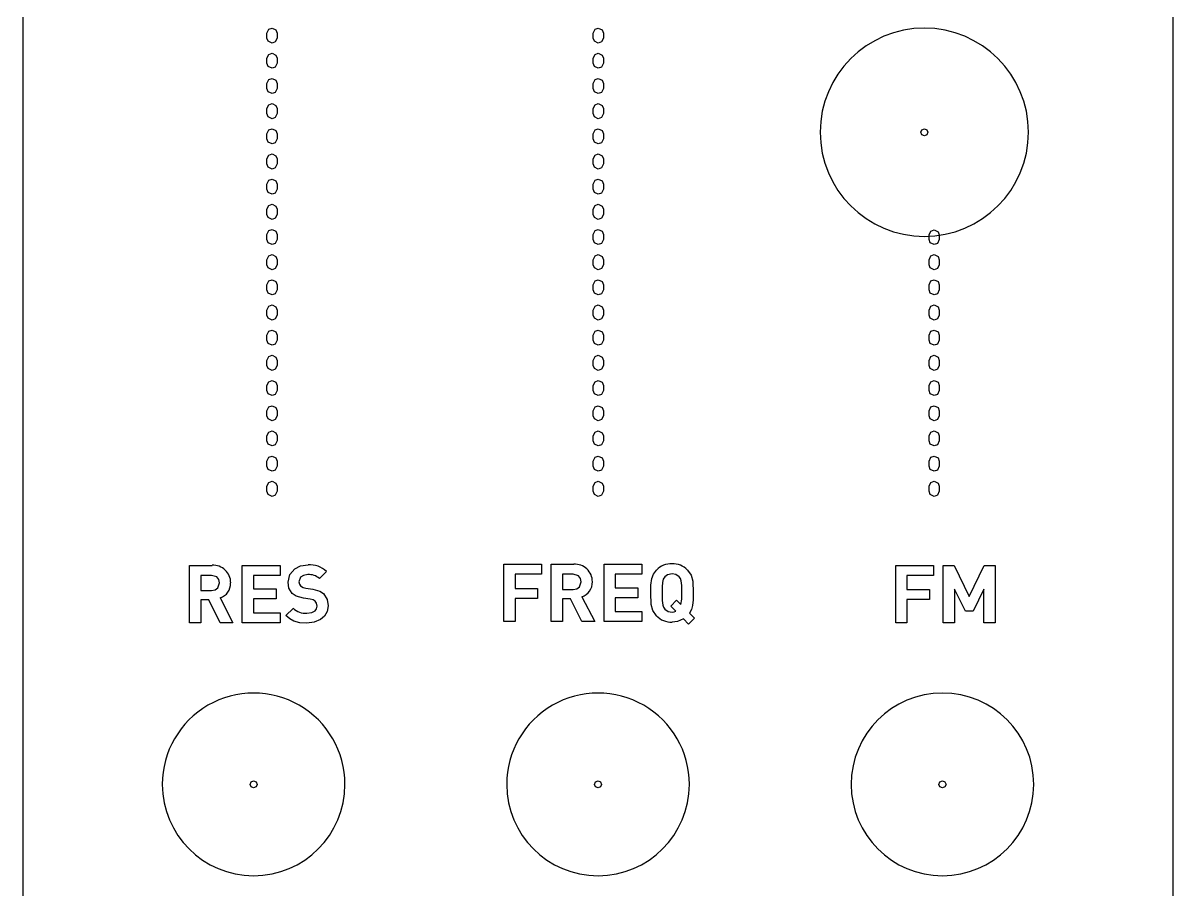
# Model space of a CAD drawing. Header units: inches. Extents: x 85 to 125, y -208 to -80.
# Drawn here: x 84.81 to 125.11, y -170.49 to -140.11 of the extents above; entities that cross this region are included whole.
import ezdxf

# ---------------------------------------------------------------- set-up
doc = ezdxf.new("R2010")
doc.units = ezdxf.units.IN
doc.header["$MEASUREMENT"] = 0

msp = doc.modelspace()

# ---------------------------------------------------------------- linework, layer by layer
at = {"color": 7, "linetype": 'Continuous'}
for p, q in [((84.806, -208.329), (84.806, -79.826)), ((125.107, -79.826), (125.107, -208.329)), ((93.356, -140.638), (93.356, -140.462)), ((93.709, -140.462), (93.709, -140.638)), ((104.792, -140.638), (104.792, -140.462)), ((105.145, -140.462), (105.145, -140.638)), ((93.356, -141.521), (93.356, -141.344)), ((93.709, -141.344), (93.709, -141.521)), ((104.792, -141.521), (104.792, -141.344)), ((105.145, -141.344), (105.145, -141.521)), ((93.356, -142.403), (93.356, -142.226)), ((93.709, -142.226), (93.709, -142.403)), ((104.792, -142.403), (104.792, -142.226)), ((105.145, -142.226), (105.145, -142.403)), ((93.356, -143.285), (93.356, -143.109)), ((93.709, -143.109), (93.709, -143.285)), ((104.792, -143.285), (104.792, -143.109)), ((105.145, -143.109), (105.145, -143.285)), ((93.356, -144.167), (93.356, -143.991)), ((93.709, -143.991), (93.709, -144.167)), ((104.792, -144.167), (104.792, -143.991)), ((105.145, -143.991), (105.145, -144.167)), ((93.356, -145.049), (93.356, -144.873)), ((93.709, -144.873), (93.709, -145.049)), ((104.792, -145.049), (104.792, -144.873)), ((105.145, -144.873), (105.145, -145.049)), ((93.356, -145.932), (93.356, -145.755)), ((93.709, -145.755), (93.709, -145.932)), ((104.792, -145.932), (104.792, -145.755)), ((105.145, -145.755), (105.145, -145.932)), ((93.356, -146.814), (93.356, -146.637)), ((93.709, -146.637), (93.709, -146.814)), ((104.792, -146.814), (104.792, -146.637)), ((105.145, -146.637), (105.145, -146.814)), ((93.356, -147.696), (93.356, -147.52)), ((93.709, -147.52), (93.709, -147.696)), ((104.792, -147.696), (104.792, -147.52)), ((105.145, -147.52), (105.145, -147.696)), ((116.561, -147.696), (116.561, -147.535)), ((116.913, -147.535), (116.913, -147.696)), ((93.356, -148.578), (93.356, -148.402)), ((93.709, -148.402), (93.709, -148.578)), ((104.792, -148.578), (104.792, -148.402)), ((105.145, -148.402), (105.145, -148.578)), ((116.561, -148.578), (116.561, -148.402)), ((116.913, -148.402), (116.913, -148.578)), ((93.356, -149.461), (93.356, -149.284)), ((93.709, -149.284), (93.709, -149.461)), ((104.792, -149.461), (104.792, -149.284)), ((105.145, -149.284), (105.145, -149.461)), ((116.561, -149.461), (116.561, -149.284)), ((116.913, -149.284), (116.913, -149.461)), ((93.356, -150.343), (93.356, -150.166)), ((93.709, -150.166), (93.709, -150.343)), ((104.792, -150.343), (104.792, -150.166)), ((105.145, -150.166), (105.145, -150.343)), ((116.561, -150.343), (116.561, -150.166)), ((116.913, -150.166), (116.913, -150.343)), ((93.356, -151.225), (93.356, -151.048)), ((93.709, -151.048), (93.709, -151.225)), ((104.792, -151.225), (104.792, -151.048)), ((105.145, -151.048), (105.145, -151.225)), ((116.561, -151.225), (116.561, -151.048)), ((116.913, -151.048), (116.913, -151.225)), ((93.356, -152.107), (93.356, -151.931)), ((93.709, -151.931), (93.709, -152.107)), ((104.792, -152.107), (104.792, -151.931)), ((105.145, -151.931), (105.145, -152.107)), ((116.561, -152.107), (116.561, -151.931)), ((116.913, -151.931), (116.913, -152.107)), ((93.356, -152.989), (93.356, -152.813)), ((93.709, -152.813), (93.709, -152.989)), ((104.792, -152.989), (104.792, -152.813)), ((105.145, -152.813), (105.145, -152.989)), ((116.561, -152.989), (116.561, -152.813)), ((116.913, -152.813), (116.913, -152.989)), ((93.356, -153.871), (93.356, -153.695)), ((93.709, -153.695), (93.709, -153.871)), ((104.792, -153.871), (104.792, -153.695)), ((105.145, -153.695), (105.145, -153.871)), ((116.561, -153.871), (116.561, -153.695)), ((116.913, -153.695), (116.913, -153.871)), ((93.356, -154.754), (93.356, -154.577)), ((93.709, -154.577), (93.709, -154.754)), ((104.792, -154.754), (104.792, -154.577)), ((105.145, -154.577), (105.145, -154.754)), ((116.561, -154.754), (116.561, -154.577)), ((116.913, -154.577), (116.913, -154.754)), ((93.356, -155.636), (93.356, -155.46)), ((93.709, -155.46), (93.709, -155.636)), ((104.792, -155.636), (104.792, -155.46)), ((105.145, -155.46), (105.145, -155.636)), ((116.561, -155.636), (116.561, -155.46)), ((116.913, -155.46), (116.913, -155.636)), ((93.356, -156.518), (93.356, -156.342)), ((93.709, -156.342), (93.709, -156.518)), ((104.792, -156.518), (104.792, -156.342)), ((105.145, -156.342), (105.145, -156.518)), ((116.561, -156.518), (116.561, -156.342)), ((116.913, -156.342), (116.913, -156.518)), ((90.644, -161.122), (90.644, -159.113)), ((90.644, -159.113), (91.431, -159.113)), ((92.49, -161.122), (92.49, -159.113)), ((92.49, -159.113), (93.814, -159.113)), ((93.814, -159.113), (93.814, -159.463)), ((101.655, -161.084), (101.655, -159.075)), ((101.655, -159.075), (102.979, -159.075)), ((102.979, -159.075), (102.979, -159.425)), ((103.321, -161.084), (103.321, -159.075)), ((103.321, -159.075), (104.108, -159.075)), ((105.168, -161.084), (105.168, -159.075)), ((105.168, -159.075), (106.491, -159.075)), ((106.491, -159.075), (106.491, -159.425)), ((115.389, -161.122), (115.389, -159.113)), ((115.389, -159.113), (116.712, -159.113)), ((116.712, -159.113), (116.712, -159.463)), ((117.054, -161.122), (117.054, -159.113)), ((117.054, -159.113), (117.441, -159.113)), ((117.441, -159.113), (117.966, -160.2)), ((117.966, -160.2), (118.488, -159.113)), ((118.488, -159.113), (118.874, -159.113)), ((118.874, -159.113), (118.874, -161.122)), ((91.406, -159.463), (91.036, -159.463)), ((91.036, -159.463), (91.036, -159.994)), ((93.814, -159.463), (92.883, -159.463)), ((92.883, -159.463), (92.883, -159.934)), ((95.446, -159.33), (95.197, -159.576)), ((102.048, -159.425), (102.048, -159.919)), ((102.979, -159.425), (102.048, -159.425)), ((104.083, -159.425), (103.713, -159.425)), ((103.713, -159.425), (103.713, -159.956)), ((106.491, -159.425), (105.56, -159.425)), ((105.56, -159.425), (105.56, -159.897)), ((116.712, -159.463), (115.781, -159.463)), ((115.781, -159.463), (115.781, -159.957)), ((91.036, -159.994), (91.406, -159.994)), ((92.883, -159.934), (93.675, -159.934)), ((93.675, -159.934), (93.675, -160.284)), ((94.72, -159.915), (94.957, -159.949)), ((102.048, -159.919), (102.841, -159.919)), ((102.841, -159.919), (102.841, -160.269)), ((103.713, -159.956), (104.083, -159.956)), ((105.56, -159.897), (106.353, -159.897)), ((106.353, -159.897), (106.353, -160.246)), ((115.781, -159.957), (116.574, -159.957)), ((116.574, -159.957), (116.574, -160.307)), ((117.833, -160.713), (117.446, -159.951)), ((117.446, -159.951), (117.446, -161.122)), ((118.482, -159.951), (118.099, -160.713)), ((118.482, -161.122), (118.482, -159.951)), ((91.318, -160.321), (91.036, -160.321)), ((91.036, -160.321), (91.036, -161.122)), ((91.711, -161.122), (91.318, -160.321)), ((91.716, -160.256), (92.165, -161.122)), ((93.675, -160.284), (92.883, -160.284)), ((92.883, -160.284), (92.883, -160.772)), ((94.873, -160.301), (94.63, -160.267)), ((102.841, -160.269), (102.048, -160.269)), ((102.048, -160.269), (102.048, -161.084)), ((103.995, -160.283), (103.713, -160.283)), ((103.713, -160.283), (103.713, -161.084)), ((104.388, -161.084), (103.995, -160.283)), ((104.393, -160.218), (104.842, -161.084)), ((106.353, -160.246), (105.56, -160.246)), ((105.56, -160.246), (105.56, -160.734)), ((107.505, -160.542), (107.713, -160.336)), ((107.713, -160.336), (107.863, -160.486)), ((116.574, -160.307), (115.781, -160.307)), ((115.781, -160.307), (115.781, -161.122)), ((92.883, -160.772), (93.814, -160.772)), ((93.814, -160.772), (93.814, -161.122)), ((94.018, -160.874), (94.272, -160.62)), ((105.56, -160.734), (106.491, -160.734)), ((106.491, -160.734), (106.491, -161.084)), ((107.679, -160.714), (107.505, -160.542)), ((108.168, -160.791), (108.339, -160.963)), ((118.099, -160.713), (117.833, -160.713)), ((91.036, -161.122), (90.644, -161.122)), ((92.165, -161.122), (91.711, -161.122)), ((93.814, -161.122), (92.49, -161.122)), ((102.048, -161.084), (101.655, -161.084)), ((103.713, -161.084), (103.321, -161.084)), ((104.842, -161.084), (104.388, -161.084)), ((106.491, -161.084), (105.168, -161.084)), ((108.133, -161.169), (107.956, -160.991)), ((108.339, -160.963), (108.133, -161.169)), ((115.781, -161.122), (115.389, -161.122)), ((117.446, -161.122), (117.054, -161.122)), ((118.874, -161.122), (118.482, -161.122))]:
    msp.add_line(p, q, dxfattribs=at)
at = {"color": 7, "linetype": 'Continuous', "flags": 128}
for points in [[(93.356, -140.462), (93.42, -140.326), (93.533, -140.286)], [(93.533, -140.815), (93.397, -140.751), (93.356, -140.638)], [(93.533, -140.286), (93.668, -140.349), (93.709, -140.462)], [(93.709, -140.638), (93.645, -140.774), (93.533, -140.815)], [(104.792, -140.462), (104.855, -140.326), (104.968, -140.286)], [(104.968, -140.815), (104.832, -140.751), (104.792, -140.638)], [(104.968, -140.286), (105.104, -140.349), (105.145, -140.462)], [(105.145, -140.638), (105.081, -140.774), (104.968, -140.815)], [(93.356, -141.344), (93.42, -141.208), (93.533, -141.168)], [(93.533, -141.168), (93.668, -141.231), (93.709, -141.344)], [(104.792, -141.344), (104.855, -141.208), (104.968, -141.168)], [(104.968, -141.168), (105.104, -141.231), (105.145, -141.344)], [(93.533, -141.697), (93.397, -141.633), (93.356, -141.521)], [(93.709, -141.521), (93.645, -141.656), (93.533, -141.697)], [(104.968, -141.697), (104.832, -141.633), (104.792, -141.521)], [(105.145, -141.521), (105.081, -141.656), (104.968, -141.697)], [(93.356, -142.226), (93.42, -142.091), (93.533, -142.05)], [(93.533, -142.05), (93.668, -142.114), (93.709, -142.226)], [(104.792, -142.226), (104.855, -142.091), (104.968, -142.05)], [(104.968, -142.05), (105.104, -142.114), (105.145, -142.226)], [(93.533, -142.579), (93.397, -142.516), (93.356, -142.403)], [(93.709, -142.403), (93.645, -142.539), (93.533, -142.579)], [(104.968, -142.579), (104.832, -142.516), (104.792, -142.403)], [(105.145, -142.403), (105.081, -142.539), (104.968, -142.579)], [(93.356, -143.109), (93.42, -142.973), (93.533, -142.932)], [(93.533, -142.932), (93.668, -142.996), (93.709, -143.109)], [(104.792, -143.109), (104.855, -142.973), (104.968, -142.932)], [(104.968, -142.932), (105.104, -142.996), (105.145, -143.109)], [(93.533, -143.462), (93.397, -143.398), (93.356, -143.285)], [(93.709, -143.285), (93.645, -143.421), (93.533, -143.462)], [(104.968, -143.462), (104.832, -143.398), (104.792, -143.285)], [(105.145, -143.285), (105.081, -143.421), (104.968, -143.462)], [(93.356, -143.991), (93.42, -143.855), (93.533, -143.814)], [(93.533, -143.814), (93.668, -143.878), (93.709, -143.991)], [(104.792, -143.991), (104.855, -143.855), (104.968, -143.814)], [(104.968, -143.814), (105.104, -143.878), (105.145, -143.991)], [(116.268, -143.938), (116.305, -143.849), (116.393, -143.813), (116.482, -143.849), (116.518, -143.938)], [(93.533, -144.344), (93.397, -144.28), (93.356, -144.167)], [(93.709, -144.167), (93.645, -144.303), (93.533, -144.344)], [(104.968, -144.344), (104.832, -144.28), (104.792, -144.167)], [(105.145, -144.167), (105.081, -144.303), (104.968, -144.344)], [(116.518, -143.938), (116.482, -144.026), (116.393, -144.063), (116.305, -144.026), (116.268, -143.938)], [(93.356, -144.873), (93.42, -144.737), (93.533, -144.697)], [(93.533, -145.226), (93.397, -145.162), (93.356, -145.049)], [(93.533, -144.697), (93.668, -144.76), (93.709, -144.873)], [(93.709, -145.049), (93.645, -145.185), (93.533, -145.226)], [(104.792, -144.873), (104.855, -144.737), (104.968, -144.697)], [(104.968, -145.226), (104.832, -145.162), (104.792, -145.049)], [(104.968, -144.697), (105.104, -144.76), (105.145, -144.873)], [(105.145, -145.049), (105.081, -145.185), (104.968, -145.226)], [(93.356, -145.755), (93.42, -145.619), (93.533, -145.579)], [(93.533, -145.579), (93.668, -145.642), (93.709, -145.755)], [(104.792, -145.755), (104.855, -145.619), (104.968, -145.579)], [(104.968, -145.579), (105.104, -145.642), (105.145, -145.755)], [(93.533, -146.108), (93.397, -146.044), (93.356, -145.932)], [(93.709, -145.932), (93.645, -146.067), (93.533, -146.108)], [(104.968, -146.108), (104.832, -146.044), (104.792, -145.932)], [(105.145, -145.932), (105.081, -146.067), (104.968, -146.108)], [(93.356, -146.637), (93.42, -146.502), (93.533, -146.461)], [(93.533, -146.461), (93.668, -146.525), (93.709, -146.637)], [(104.792, -146.637), (104.855, -146.502), (104.968, -146.461)], [(104.968, -146.461), (105.104, -146.525), (105.145, -146.637)], [(93.533, -146.99), (93.397, -146.927), (93.356, -146.814)], [(93.709, -146.814), (93.645, -146.95), (93.533, -146.99)], [(104.968, -146.99), (104.832, -146.927), (104.792, -146.814)], [(105.145, -146.814), (105.081, -146.95), (104.968, -146.99)], [(93.356, -147.52), (93.42, -147.384), (93.533, -147.343)], [(93.533, -147.343), (93.668, -147.407), (93.709, -147.52)], [(104.792, -147.52), (104.855, -147.384), (104.968, -147.343)], [(104.968, -147.343), (105.104, -147.407), (105.145, -147.52)], [(116.561, -147.535), (116.624, -147.399), (116.737, -147.358)], [(116.737, -147.358), (116.873, -147.422), (116.913, -147.535)], [(93.533, -147.872), (93.397, -147.809), (93.356, -147.696)], [(93.709, -147.696), (93.645, -147.832), (93.533, -147.872)], [(104.968, -147.872), (104.832, -147.809), (104.792, -147.696)], [(105.145, -147.696), (105.081, -147.832), (104.968, -147.872)], [(116.737, -147.872), (116.601, -147.809), (116.561, -147.696)], [(116.913, -147.696), (116.85, -147.832), (116.737, -147.872)], [(93.356, -148.402), (93.42, -148.266), (93.533, -148.225)], [(93.533, -148.225), (93.668, -148.289), (93.709, -148.402)], [(104.792, -148.402), (104.855, -148.266), (104.968, -148.225)], [(104.968, -148.225), (105.104, -148.289), (105.145, -148.402)], [(116.561, -148.402), (116.624, -148.266), (116.737, -148.225)], [(116.737, -148.225), (116.873, -148.289), (116.913, -148.402)], [(93.533, -148.755), (93.397, -148.691), (93.356, -148.578)], [(93.709, -148.578), (93.645, -148.714), (93.533, -148.755)], [(104.968, -148.755), (104.832, -148.691), (104.792, -148.578)], [(105.145, -148.578), (105.081, -148.714), (104.968, -148.755)], [(116.737, -148.755), (116.601, -148.691), (116.561, -148.578)], [(116.913, -148.578), (116.85, -148.714), (116.737, -148.755)], [(93.356, -149.284), (93.42, -149.148), (93.533, -149.108)], [(93.533, -149.108), (93.668, -149.171), (93.709, -149.284)], [(104.792, -149.284), (104.855, -149.148), (104.968, -149.108)], [(104.968, -149.108), (105.104, -149.171), (105.145, -149.284)], [(116.561, -149.284), (116.624, -149.148), (116.737, -149.108)], [(116.737, -149.108), (116.873, -149.171), (116.913, -149.284)], [(93.533, -149.637), (93.397, -149.573), (93.356, -149.461)], [(93.709, -149.461), (93.645, -149.596), (93.533, -149.637)], [(104.968, -149.637), (104.832, -149.573), (104.792, -149.461)], [(105.145, -149.461), (105.081, -149.596), (104.968, -149.637)], [(116.737, -149.637), (116.601, -149.573), (116.561, -149.461)], [(116.913, -149.461), (116.85, -149.596), (116.737, -149.637)], [(93.356, -150.166), (93.42, -150.031), (93.533, -149.99)], [(93.533, -149.99), (93.668, -150.053), (93.709, -150.166)], [(104.792, -150.166), (104.855, -150.031), (104.968, -149.99)], [(104.968, -149.99), (105.104, -150.053), (105.145, -150.166)], [(116.561, -150.166), (116.624, -150.031), (116.737, -149.99)], [(116.737, -149.99), (116.873, -150.053), (116.913, -150.166)], [(93.533, -150.519), (93.397, -150.455), (93.356, -150.343)], [(93.709, -150.343), (93.645, -150.478), (93.533, -150.519)], [(104.968, -150.519), (104.832, -150.455), (104.792, -150.343)], [(105.145, -150.343), (105.081, -150.478), (104.968, -150.519)], [(116.737, -150.519), (116.601, -150.455), (116.561, -150.343)], [(116.913, -150.343), (116.85, -150.478), (116.737, -150.519)], [(93.356, -151.048), (93.42, -150.913), (93.533, -150.872)], [(93.533, -150.872), (93.668, -150.936), (93.709, -151.048)], [(104.792, -151.048), (104.855, -150.913), (104.968, -150.872)], [(104.968, -150.872), (105.104, -150.936), (105.145, -151.048)], [(116.561, -151.048), (116.624, -150.913), (116.737, -150.872)], [(116.737, -150.872), (116.873, -150.936), (116.913, -151.048)], [(93.533, -151.401), (93.397, -151.338), (93.356, -151.225)], [(93.709, -151.225), (93.645, -151.361), (93.533, -151.401)], [(104.968, -151.401), (104.832, -151.338), (104.792, -151.225)], [(105.145, -151.225), (105.081, -151.361), (104.968, -151.401)], [(116.737, -151.401), (116.601, -151.338), (116.561, -151.225)], [(116.913, -151.225), (116.85, -151.361), (116.737, -151.401)], [(93.356, -151.931), (93.42, -151.795), (93.533, -151.754)], [(93.533, -151.754), (93.668, -151.818), (93.709, -151.931)], [(104.792, -151.931), (104.855, -151.795), (104.968, -151.754)], [(104.968, -151.754), (105.104, -151.818), (105.145, -151.931)], [(116.561, -151.931), (116.624, -151.795), (116.737, -151.754)], [(116.737, -151.754), (116.873, -151.818), (116.913, -151.931)], [(93.533, -152.284), (93.397, -152.22), (93.356, -152.107)], [(93.709, -152.107), (93.645, -152.243), (93.533, -152.284)], [(104.968, -152.284), (104.832, -152.22), (104.792, -152.107)], [(105.145, -152.107), (105.081, -152.243), (104.968, -152.284)], [(116.737, -152.284), (116.601, -152.22), (116.561, -152.107)], [(116.913, -152.107), (116.85, -152.243), (116.737, -152.284)], [(93.356, -152.813), (93.42, -152.677), (93.533, -152.636)], [(93.533, -152.636), (93.668, -152.7), (93.709, -152.813)], [(104.792, -152.813), (104.855, -152.677), (104.968, -152.636)], [(104.968, -152.636), (105.104, -152.7), (105.145, -152.813)], [(116.561, -152.813), (116.624, -152.677), (116.737, -152.636)], [(116.737, -152.636), (116.873, -152.7), (116.913, -152.813)], [(93.533, -153.166), (93.397, -153.102), (93.356, -152.989)], [(93.709, -152.989), (93.645, -153.125), (93.533, -153.166)], [(104.968, -153.166), (104.832, -153.102), (104.792, -152.989)], [(105.145, -152.989), (105.081, -153.125), (104.968, -153.166)], [(116.737, -153.166), (116.601, -153.102), (116.561, -152.989)], [(116.913, -152.989), (116.85, -153.125), (116.737, -153.166)], [(93.356, -153.695), (93.42, -153.559), (93.533, -153.519)], [(93.533, -153.519), (93.668, -153.582), (93.709, -153.695)], [(104.792, -153.695), (104.855, -153.559), (104.968, -153.519)], [(104.968, -153.519), (105.104, -153.582), (105.145, -153.695)], [(116.561, -153.695), (116.624, -153.559), (116.737, -153.519)], [(116.737, -153.519), (116.873, -153.582), (116.913, -153.695)], [(93.533, -154.048), (93.397, -153.984), (93.356, -153.871)], [(93.709, -153.871), (93.645, -154.007), (93.533, -154.048)], [(104.968, -154.048), (104.832, -153.984), (104.792, -153.871)], [(105.145, -153.871), (105.081, -154.007), (104.968, -154.048)], [(116.737, -154.048), (116.601, -153.984), (116.561, -153.871)], [(116.913, -153.871), (116.85, -154.007), (116.737, -154.048)], [(93.356, -154.577), (93.42, -154.442), (93.533, -154.401)], [(93.533, -154.93), (93.397, -154.866), (93.356, -154.754)], [(93.533, -154.401), (93.668, -154.465), (93.709, -154.577)], [(93.709, -154.754), (93.645, -154.889), (93.533, -154.93)], [(104.792, -154.577), (104.855, -154.442), (104.968, -154.401)], [(104.968, -154.93), (104.832, -154.866), (104.792, -154.754)], [(104.968, -154.401), (105.104, -154.465), (105.145, -154.577)], [(105.145, -154.754), (105.081, -154.889), (104.968, -154.93)], [(116.561, -154.577), (116.624, -154.442), (116.737, -154.401)], [(116.737, -154.93), (116.601, -154.866), (116.561, -154.754)], [(116.737, -154.401), (116.873, -154.465), (116.913, -154.577)], [(116.913, -154.754), (116.85, -154.889), (116.737, -154.93)], [(93.356, -155.46), (93.42, -155.324), (93.533, -155.283)], [(93.533, -155.283), (93.668, -155.347), (93.709, -155.46)], [(104.792, -155.46), (104.855, -155.324), (104.968, -155.283)], [(104.968, -155.283), (105.104, -155.347), (105.145, -155.46)], [(116.561, -155.46), (116.624, -155.324), (116.737, -155.283)], [(116.737, -155.283), (116.873, -155.347), (116.913, -155.46)], [(93.533, -155.812), (93.397, -155.749), (93.356, -155.636)], [(93.709, -155.636), (93.645, -155.772), (93.533, -155.812)], [(104.968, -155.812), (104.832, -155.749), (104.792, -155.636)], [(105.145, -155.636), (105.081, -155.772), (104.968, -155.812)], [(116.737, -155.812), (116.601, -155.749), (116.561, -155.636)], [(116.913, -155.636), (116.85, -155.772), (116.737, -155.812)], [(93.356, -156.342), (93.42, -156.206), (93.533, -156.165)], [(93.533, -156.165), (93.668, -156.229), (93.709, -156.342)], [(104.792, -156.342), (104.855, -156.206), (104.968, -156.165)], [(104.968, -156.165), (105.104, -156.229), (105.145, -156.342)], [(116.561, -156.342), (116.624, -156.206), (116.737, -156.165)], [(116.737, -156.165), (116.873, -156.229), (116.913, -156.342)], [(93.533, -156.695), (93.397, -156.631), (93.356, -156.518)], [(93.709, -156.518), (93.645, -156.654), (93.533, -156.695)], [(104.968, -156.695), (104.832, -156.631), (104.792, -156.518)], [(105.145, -156.518), (105.081, -156.654), (104.968, -156.695)], [(116.737, -156.695), (116.601, -156.631), (116.561, -156.518)], [(116.913, -156.518), (116.85, -156.654), (116.737, -156.695)], [(94.097, -159.706), (94.157, -159.433), (94.329, -159.23), (94.535, -159.131), (94.796, -159.096)], [(91.691, -159.728), (91.665, -159.61), (91.594, -159.521), (91.406, -159.463)], [(94.785, -159.438), (94.635, -159.463), (94.534, -159.53), (94.475, -159.692)], [(104.368, -159.69), (104.342, -159.572), (104.271, -159.484), (104.083, -159.425)], [(106.808, -160.08), (106.811, -159.81), (106.84, -159.579), (106.899, -159.42), (107.005, -159.278)], [(107.296, -159.515), (107.244, -159.595), (107.214, -159.716), (107.203, -159.864), (107.2, -160.08)], [(107.55, -159.408), (107.388, -159.445), (107.296, -159.515)], [(107.8, -159.515), (107.679, -159.431), (107.55, -159.408)], [(107.9, -160.08), (107.894, -159.818), (107.873, -159.656), (107.843, -159.576), (107.8, -159.515)], [(108.091, -159.278), (108.218, -159.461), (108.276, -159.673), (108.292, -160.08)], [(91.406, -159.994), (91.535, -159.969), (91.63, -159.902), (91.691, -159.728)], [(94.241, -160.101), (94.125, -159.907), (94.097, -159.706)], [(94.475, -159.692), (94.492, -159.777), (94.534, -159.836)], [(94.534, -159.836), (94.623, -159.89), (94.72, -159.915)], [(94.957, -159.949), (95.208, -160.016), (95.341, -160.104)], [(104.083, -159.956), (104.212, -159.931), (104.307, -159.864), (104.368, -159.69)], [(94.63, -160.267), (94.382, -160.197), (94.241, -160.101)], [(95.05, -160.372), (94.971, -160.324), (94.873, -160.301)], [(95.112, -160.541), (95.093, -160.435), (95.05, -160.372)], [(95.341, -160.104), (95.467, -160.314), (95.496, -160.53)], [(107.005, -160.881), (106.879, -160.698), (106.823, -160.486), (106.808, -160.08)], [(107.2, -160.08), (107.205, -160.342), (107.225, -160.503), (107.253, -160.584), (107.296, -160.644)], [(107.862, -160.486), (107.895, -160.302), (107.9, -160.08)], [(108.292, -160.08), (108.29, -160.316), (108.271, -160.52), (108.234, -160.662), (108.168, -160.791)], [(95.496, -160.53), (95.464, -160.73), (95.372, -160.892), (95.231, -161.016), (95.012, -161.108), (94.751, -161.139)], [(94.757, -160.789), (94.926, -160.769), (95.042, -160.709), (95.095, -160.636), (95.113, -160.541)], [(107.296, -160.644), (107.419, -160.728), (107.55, -160.751)], [(107.55, -160.751), (107.627, -160.74), (107.679, -160.714)], [(94.751, -161.139), (94.512, -161.122), (94.301, -161.066), (94.153, -160.987), (94.018, -160.874)], [(107.956, -160.991), (107.745, -161.08), (107.55, -161.101)], [(92.763, -166.788), (92.799, -166.7), (92.888, -166.663), (92.976, -166.7), (93.013, -166.788)], [(93.013, -166.788), (92.976, -166.877), (92.888, -166.913), (92.799, -166.877), (92.763, -166.788)], [(104.833, -166.788), (104.87, -166.7), (104.958, -166.663), (105.047, -166.7), (105.083, -166.788)], [(105.083, -166.788), (105.047, -166.877), (104.958, -166.913), (104.87, -166.877), (104.833, -166.788)], [(116.904, -166.788), (116.94, -166.7), (117.029, -166.663), (117.117, -166.7), (117.154, -166.788)], [(117.153, -166.788), (117.117, -166.877), (117.029, -166.913), (116.94, -166.877), (116.904, -166.788)]]:
    msp.add_lwpolyline(points, dxfattribs=at)
at = {"color": 7, "linetype": 'Continuous'}
for centre, radius, start, end in [((116.393, -143.938), 3.65, 0.0001, 179.9999), ((116.393, -143.937), 3.65, 180.0031, 359.9969), ((91.473, -159.722), 0.611, 359.4548, 93.8604), ((94.845, -159.977), 0.882, 47.126, 93.1807), ((104.149, -159.684), 0.611, 359.459, 93.8633), ((107.529, -159.791), 0.733, 88.4102, 135.6279), ((107.568, -159.79), 0.732, 44.3531, 91.4114), ((94.831, -159.985), 0.549, 48.146, 94.7783), ((91.539, -159.742), 0.544, 289.0075, 1.4146), ((104.216, -159.704), 0.544, 288.9923, 1.4255), ((94.709, -160.144), 0.646, 227.3598, 274.2082), ((107.531, -160.366), 0.736, 224.4247, 271.4671), ((92.888, -166.788), 3.2, 359.9955, 180.0045), ((104.958, -166.788), 3.2, 359.9984, 180.0016), ((117.029, -166.788), 3.2, 0.0006, 179.9994), ((92.888, -166.788), 3.2, 180.0017, 359.9983), ((104.958, -166.788), 3.2, 180.0049, 359.9951), ((117.028, -166.788), 3.2, 180.0069, 359.9931)]:
    msp.add_arc(centre, radius, start, end, dxfattribs=at)

doc.saveas('drawing.dxf')
